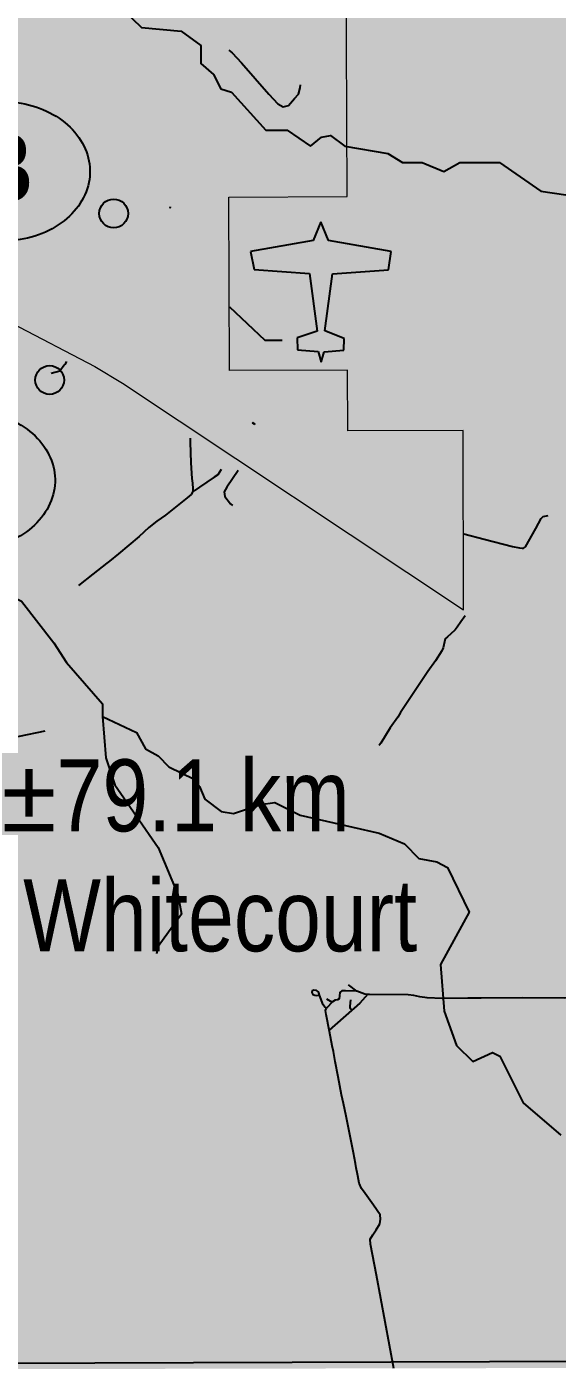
# Model space of a CAD drawing. Extents: x 508119 to 516015, y 6054829 to 6062261.
# Drawn here: x 514963.5 to 515037.1, y 6055331.1 to 6055518.2 of the extents above; entities that cross this region are included whole.
import ezdxf
from ezdxf.enums import TextEntityAlignment as Align

# ---------------------------------------------------------------- set-up
doc = ezdxf.new("R2010")
doc.units = 0
doc.header["$LTSCALE"] = 5
doc.layers.add('2', color=7, linetype='Continuous', true_color=0x6e6e6e)
doc.layers.add('ROUTE-MAP-BACKGROUND-H', color=7, linetype='Continuous', true_color=0xf0ebff)
for name, color, linetype in [('24', 161, 'Continuous'), ('35', 37, 'Continuous'), ('36', 37, 'Continuous'), ('37', 37, 'Continuous'), ('55', 3, 'Continuous'), ('CG-NOTES', 7, 'Continuous'), ('L-MON', 1, 'Continuous'), ('P-PROPOSED', 10, 'Continuous'), ('ROUTE-MAP-HWY', 2, 'Continuous'), ('ROUTE-MAP-TOWN-H', 50, 'Continuous')]:
    doc.layers.add(name, color=color, linetype=linetype)
doc.layers.add('ROUTE-MAP-TOWN-BDY', color=3, linetype='Continuous', lineweight=0)
doc.styles.add('80', font='ARIALN.TTF', dxfattribs={"height": 10})
doc.styles.add('BOLD', font='ARIALNB.TTF')

# ---------------------------------------------------------------- blocks, each defined once
blk = doc.blocks.new('AIRO')
at = {"layer": '55', "color": 95, "linetype": 'Continuous'}
for p, q in [((-7.699, 425.003), (-60.97, 293.177)), ((45.067, 294.282), (-7.699, 425.003)), ((-60.97, 293.177), (-496.628, 219.644)), ((480.224, 216.038), (45.067, 294.282)), ((-496.628, 219.644), (-472.131, 93.862)), ((462.983, 88.183), (480.224, 216.038)), ((-472.131, 93.862), (-87.597, 63.905)), ((-87.597, 63.905), (-35.082, -335.683)), ((17.563, -334.321), (73.017, 62.543)), ((73.017, 62.543), (462.983, 88.183)), ((-35.082, -335.683), (-175.076, -381.479)), ((152.703, -388.229), (17.563, -334.321)), ((-175.076, -381.479), (-172.082, -465.339)), ((-172.082, -465.339), (-28.509, -478.263)), ((150.707, -467.89), (152.703, -388.229)), ((-28.509, -478.263), (-8.438, -550.474)), ((-8.438, -550.474), (13.617, -479.27)), ((13.617, -479.27), (150.707, -467.89))]:
    blk.add_line(p, q, dxfattribs=at)
blk = doc.blocks.new('AIR')
at = {"color": 0}
for p, q in [((-10, 1.5), (10, 1.5)), ((-10, 1.5), (-10, -1.5)), ((10, 1.5), (10, -1.5)), ((-10, -1.5), (10, -1.5))]:
    blk.add_line(p, q, dxfattribs=at)
blk = doc.blocks.new('AA')
at = {"const_width": 4}
blk.add_lwpolyline([(-1, 0, 1), (1, 0, 1)], format="xyb", close=True, dxfattribs=at)
blk.add_circle((0, 0), 2)
blk = doc.blocks.new('Route_Letters')
h = blk.add_hatch(color=255)
h.dxf.hatch_style = 1
edge = h.paths.add_edge_path()
edge.add_ellipse((-0.12, 0.46), major_axis=(-11.97, 0), ratio=0.789318, start_angle=0, end_angle=360)
at = {"color": 5}
blk.add_open_spline([(-12.34, 0.46), (-12.34, -0.25), (-12.24, -0.97), (-11.72, -2.79), (-11.14, -3.88), (-9.56, -5.81), (-8.54, -6.66), (-6.22, -8.02), (-4.9, -8.54), (-2.12, -9.17), (-0.66, -9.3), (2.22, -9.13), (3.64, -8.84), (6.27, -7.89), (7.48, -7.22), (9.54, -5.6), (10.38, -4.64), (11.6, -2.54), (11.97, -1.4), (12.18, 0.91), (12.02, 2.08), (11.2, 4.3), (10.54, 5.35), (8.8, 7.2), (7.72, 7.99), (5.29, 9.24), (3.93, 9.68), (1.11, 10.18), (-0.35, 10.23), (-3.22, 9.91), (-4.61, 9.55), (-7.16, 8.47), (-8.32, 7.75), (-10.24, 6.02), (-11, 5.02), (-12.05, 2.86), (-12.32, 1.7), (-12.34, 0.52), (-12.34, 0.49), (-12.34, 0.46)], degree=3, knots=[0, 0, 0, 0, 0.219529, 0.219529, 0.575727, 0.575727, 0.931924, 0.931924, 1.288121, 1.288121, 1.644318, 1.644318, 2.000515, 2.000515, 2.356712, 2.356712, 2.712909, 2.712909, 3.069107, 3.069107, 3.425304, 3.425304, 3.781501, 3.781501, 4.137698, 4.137698, 4.493895, 4.493895, 4.850092, 4.850092, 5.20629, 5.20629, 5.562487, 5.562487, 5.918684, 5.918684, 6.274881, 6.274881, 6.283185, 6.283185, 6.283185, 6.283185], dxfattribs=at)
at = {"color": 14, "style": 'BOLD'}
blk.add_attdef('A', text='', height=9.5, dxfattribs=at).set_placement((0.22, 0.98), align=Align.MIDDLE)
blk = doc.blocks.new('*U438')
h = blk.add_hatch(color=255)
edge = h.paths.add_edge_path()
edge.add_line((-31.5, -20), (31.5, -20))
edge.add_arc((31.5, -14), 6, 270, 360)
edge.add_line((37.5, -14), (37.5, 12.5))
edge.add_arc((31.5, 12.5), 6, 0, 90)
edge.add_line((31.5, 18.5), (-31.5, 18.5))
edge.add_arc((-31.5, 12.5), 6, 90, 180)
edge.add_line((-37.5, 12.5), (-37.5, -14))
edge.add_arc((-31.5, -14), 6, 180, 270)
at = {"color": 1, "flags": 128}
for points in [[(-17.68, 63.33, 0, 7.5, 0), (0, 0, 0, 0, 0)], [(96.73, -22.72, 0, 7.5, 0), (0, 0, 0, 0, 0)]]:
    blk.add_lwpolyline(points, format="xyseb", dxfattribs=at)
blk.add_lwpolyline([(-31.5, -20, 3, 3, 0), (31.5, -20, 3, 3, 0.414214), (37.5, -14, 3, 3, 0), (37.5, 12.5, 3, 0, 0.414214), (31.5, 18.5, 0, 0, 0), (-31.5, 18.5, 0, 0, 0.414214), (-37.5, 12.5, 0, 0, 0), (-37.5, -14, 0, 3, 0.414214)], format="xyseb", close=True, dxfattribs=at)
at = {"color": 1, "style": '80'}
blk.add_attdef('ENTER_TEXT_001', (-26.85, -4.92), '', height=10, dxfattribs=at)

msp = doc.modelspace()

# ---------------------------------------------------------------- hatches: boundary and pattern name
at = {"layer": 'ROUTE-MAP-BACKGROUND-H'}
h = msp.add_hatch(color=256, dxfattribs=at)
h.dxf.hatch_style = 1
h.paths.add_polyline_path([(515090.845, 6055331.942), (514698.954, 6055331.128), (514698.945, 6055525.368), (514666.338, 6055525.404), (514666.4, 6055720.611), (514667.214, 6055915.277), (514667.136, 6056303.079), (515056.588, 6056303.406), (515059.123, 6055915.379), (515059.901, 6055721.28), (515060.675, 6055528.087), (515090.011, 6055528.179)])
at = {"layer": 'ROUTE-MAP-TOWN-H'}
h = msp.add_hatch(color=256, dxfattribs=at)
h.dxf.hatch_style = 1
h.paths.add_polyline_path([(514978.784, 6055543.677), (514962.251, 6055543.616), (514913.428, 6055543.52), (514913.467, 6055526.88), (514910.623, 6055526.871), (514910.66, 6055510.348), (514926.665, 6055510.399), (514926.703, 6055495.078), (514972.919, 6055471), (514976.761, 6055468.666), (515024.117, 6055437.194), (515024.084, 6055462.091), (515008.069, 6055462.054), (515008.038, 6055470.488), (514991.618, 6055470.444), (514991.541, 6055494.536), (515007.951, 6055494.586), (515007.843, 6055527.178), (514994.986, 6055527.137), (514994.88, 6055559.805), (514978.741, 6055559.749)])

# ---------------------------------------------------------------- linework, layer by layer
at = {"layer": '2'}
msp.add_line((514894.891, 6055332.325), (515089.841, 6055332.94), dxfattribs=at)
at = {"layer": '24'}
for points in [[(514975.558, 6055521.804), (514979.406, 6055518.076), (514984.903, 6055517.578), (514987.652, 6055515.579), (514987.652, 6055513.08), (514989.402, 6055511.581), (514990.401, 6055509.582), (514991.901, 6055509.083), (514996.649, 6055503.836), (514999.647, 6055503.836), (515002.895, 6055501.588)], [(515002.895, 6055501.588), (515004.394, 6055502.838), (515005.643, 6055503.088), (515007.642, 6055501.589), (515013.638, 6055500.591), (515015.638, 6055499.342), (515018.386, 6055499.343), (515021.384, 6055498.094), (515023.632, 6055499.344), (515029.128, 6055499.345), (515034.876, 6055495.348), (515038.373, 6055494.849)], [(514953.947, 6055443.854), (514955.697, 6055442.855), (514956.947, 6055440.357), (514958.696, 6055438.608), (514961.194, 6055439.109), (514962.694, 6055438.36), (514967.193, 6055432.614), (514968.943, 6055429.866), (514973.942, 6055424.12), (514973.943, 6055422.371)], [(514973.943, 6055422.371), (514974.445, 6055416.625), (514975.695, 6055412.877), (514981.695, 6055404.134), (514984.446, 6055397.639), (514984.947, 6055394.891), (514981.701, 6055390.392), (514981.451, 6055389.393)], [(514973.943, 6055422.371), (514978.69, 6055420.124), (514979.941, 6055417.876), (514981.69, 6055416.877), (514983.189, 6055415.378), (514986.688, 6055413.63), (514987.438, 6055412.631), (514988.188, 6055410.882), (514990.437, 6055409.134), (514992.186, 6055408.884), (514995.933, 6055410.135), (514997.932, 6055410.385), (515001.43, 6055408.637), (515012.424, 6055406.142), (515015.923, 6055404.644), (515017.922, 6055402.645), (515020.421, 6055402.146), (515021.92, 6055401.397), (515024.921, 6055395.152), (515020.927, 6055387.905), (515021.429, 6055381.41), (515023.18, 6055376.663), (515025.429, 6055374.415), (515028.177, 6055375.665), (515029.177, 6055375.166), (515032.428, 6055368.671), (515037.676, 6055364.176)]]:
    msp.add_lwpolyline(points, dxfattribs=at)
at = {"layer": '35'}
for p, q in [((514983.371, 6055493.173), (514983.308, 6055492.959)), ((514968.944, 6055471.675), (514968.712, 6055471.268)), ((514986.136, 6055461.011), (514986.155, 6055460.488)), ((514974.571, 6055443.648), (514972.63, 6055442.13)), ((514972.63, 6055442.13), (514970.633, 6055440.56)), ((515009.33, 6055384.202), (515008.167, 6055385.094)), ((515009.399, 6055358.782), (515009.226, 6055359.65)), ((515014.465, 6055331.784), (515012.038, 6055344.726))]:
    msp.add_line(p, q, dxfattribs=at)
for points in [[(514991.623, 6055479.29), (514996.514, 6055474.669), (514998.936, 6055474.669)], [(514968.712, 6055471.268), (514968.652, 6055471.161), (514968.018, 6055470.322), (514966.824, 6055470.024)], [(514986.155, 6055460.488), (514986.259, 6055457.603), (514986.397, 6055455.418), (514986.456, 6055454.779)], [(514986.456, 6055454.779), (514986.53, 6055453.98), (514986.524, 6055453.601)], [(514986.524, 6055453.601), (514986.276, 6055453.213), (514985.737, 6055452.748), (514982.726, 6055450.34), (514981.514, 6055449.506), (514980.425, 6055448.618), (514979.076, 6055447.388), (514976.166, 6055444.947), (514974.936, 6055443.944), (514974.571, 6055443.648)], [(515024.172, 6055447.718), (515026.995, 6055446.981), (515030.97, 6055445.977), (515031.9, 6055445.77), (515032.315, 6055445.723), (515032.489, 6055445.743), (515032.77, 6055445.924), (515034.176, 6055448.46), (515034.932, 6055449.852), (515035.22, 6055450.166), (515035.889, 6055450.267)], [(515023.785, 6055435.511), (515023.264, 6055434.755), (515022.979, 6055434.389)], [(515022.979, 6055434.389), (515022.908, 6055434.298), (515021.91, 6055433.437), (515021.606, 6055433.127), (515021.315, 6055431.884), (515021.138, 6055431.459), (515020.245, 6055430.101), (515019.193, 6055428.62), (515017.872, 6055426.675), (515015.383, 6055422.907), (515014.997, 6055422.266), (515013.966, 6055420.775), (515012.649, 6055418.652), (515012.482, 6055418.433), (515012.389, 6055418.311)], [(515009.33, 6055384.202), (515007.743, 6055384.26), (515007.213, 6055384.236), (515006.963, 6055383.985), (515006.892, 6055383.561), (515006.875, 6055383.146), (515006.614, 6055382.985), (515006.298, 6055382.944), (515005.932, 6055382.704), (515005.106, 6055381.814)], [(515010.834, 6055383.754), (515009.737, 6055382.538), (515005.455, 6055378.76)], [(515010.745, 6055383.751), (515010.406, 6055383.788), (515009.33, 6055384.202)], [(515042.219, 6055383.338), (515042.19, 6055383.333), (515041.105, 6055383.282), (515038.11, 6055383.233), (515032.294, 6055383.253), (515026.597, 6055383.223), (515026.437, 6055383.222), (515026.277, 6055383.221), (515025.056, 6055383.215), (515024.896, 6055383.214), (515024.736, 6055383.213), (515021.156, 6055383.19), (515019.074, 6055383.251), (515018.052, 6055383.404), (515017.243, 6055383.595), (515016.428, 6055383.669), (515011.081, 6055383.715), (515010.745, 6055383.751)], [(515005.491, 6055378.582), (515005.04, 6055380.935), (515004.972, 6055381.507), (515005.106, 6055381.814)], [(515009.226, 6055359.65), (515009.107, 6055360.245), (515008.862, 6055361.747), (515007.807, 6055366.805), (515007.473, 6055368.596), (515007.189, 6055369.798), (515006.73, 6055372.304), (515006.288, 6055374.409), (515006.051, 6055375.804), (515005.869, 6055376.613), (515005.491, 6055378.582)], [(515012.038, 6055344.726), (515011.231, 6055349.032), (515011.181, 6055349.731), (515011.543, 6055350.356), (515012.017, 6055351.016), (515012.491, 6055351.867), (515012.617, 6055352.499), (515012.545, 6055353.137), (515011.651, 6055354.461), (515010.47, 6055356.057), (515009.974, 6055356.797), (515009.657, 6055357.493), (515009.453, 6055358.515), (515009.399, 6055358.782)]]:
    msp.add_lwpolyline(points, dxfattribs=at)
at = {"layer": '36'}
for p, q in [((514989.476, 6055455.592), (514987.443, 6055454.221)), ((515024.356, 6055436.34), (515023.785, 6055435.511)), ((515005.935, 6055382.633), (515005.157, 6055383.08))]:
    msp.add_line(p, q, dxfattribs=at)
for points in [[(514991.524, 6055514.952), (514991.993, 6055514.581), (514993.303, 6055513.18), (514997.082, 6055508.829), (514998.346, 6055507.474), (514999.062, 6055507.048), (514999.837, 6055507.233), (515000.635, 6055508.212), (515001.222, 6055508.829), (515001.418, 6055509.718), (515001.463, 6055510.124)], [(514990.446, 6055456.666), (514989.984, 6055455.935), (514989.476, 6055455.592)], [(514992.826, 6055456.522), (514991.267, 6055454.206), (514990.885, 6055453.574), (514990.985, 6055452.911), (514991.75, 6055451.885), (514992.016, 6055451.677)], [(514987.443, 6055454.221), (514986.71, 6055453.727), (514986.524, 6055453.601)], [(515008.714, 6055381.557), (515008.45, 6055381.79), (515008.383, 6055381.924), (515008.383, 6055382.112), (515008.464, 6055382.972)]]:
    msp.add_lwpolyline(points, dxfattribs=at)
at = {"layer": '37'}
for points in [[(514952.195, 6055419.456), (514952.405, 6055419.436), (514955.44, 6055418.757), (514956.678, 6055418.531), (514957.055, 6055418.561), (514958.595, 6055418.893), (514962.444, 6055419.633), (514965.992, 6055420.357)], [(515003.357, 6055384.344), (515003.331, 6055384.347), (515003.127, 6055384.261), (515003.076, 6055383.995), (515003.181, 6055383.733), (515003.452, 6055383.62), (515003.492, 6055383.618)], [(515004.118, 6055383.651), (515004.061, 6055383.799), (515004.004, 6055384.118), (515003.715, 6055384.306), (515003.357, 6055384.344)], [(515003.492, 6055383.618), (515003.776, 6055383.604), (515003.976, 6055383.632), (515004.118, 6055383.651)], [(515005.106, 6055381.814), (515004.824, 6055382.042), (515004.65, 6055382.282), (515004.118, 6055383.651)]]:
    msp.add_lwpolyline(points, dxfattribs=at)
at = {"layer": 'P-PROPOSED', "color": 90, "const_width": 1.999}
msp.add_lwpolyline([(514989.525, 6055520.233), (514988.25, 6055508.981), (514984.421, 6055496.563), (514968.944, 6055471.675)], dxfattribs=at)
at = {"layer": 'ROUTE-MAP-HWY', "const_width": 2, "flags": 128}
msp.add_lwpolyline([(514685.551, 6055807.045), (514721.215, 6055720.667), (514734.143, 6055689.356), (514736.729, 6055683.223), (514737.372, 6055681.649), (514742.007, 6055674.108), (514800.703, 6055580.983), (514803.316, 6055576.84), (514805.311, 6055574.409), (514817.63, 6055562.656), (514842.828, 6055538.617), (514844.494, 6055537.102), (514845.586, 6055536.346), (514850.078, 6055533.838), (514873.77, 6055521.32), (514973.139, 6055469.483), (514985.858, 6055461.197), (514992.721, 6055456.592), (515023.847, 6055435.898), (515038.011, 6055426.522), (515040.136, 6055425.079), (515043.119, 6055423.477), (515075.52, 6055406.558), (515089.559, 6055399.238)], dxfattribs=at)
at = {"layer": 'ROUTE-MAP-TOWN-BDY', "color": 3, "flags": 128}
msp.add_lwpolyline([(514978.784, 6055543.677), (514962.251, 6055543.616), (514913.428, 6055543.52), (514913.467, 6055526.88), (514910.623, 6055526.871), (514910.66, 6055510.348), (514926.665, 6055510.399), (514926.703, 6055495.078), (514972.919, 6055471), (514976.761, 6055468.666), (515024.117, 6055437.194), (515024.084, 6055462.091), (515008.069, 6055462.054), (515008.038, 6055470.488), (514991.618, 6055470.444), (514991.541, 6055494.536), (515007.951, 6055494.586), (515007.843, 6055527.178), (514994.986, 6055527.137), (514994.88, 6055559.805), (514978.741, 6055559.749), (514978.784, 6055543.677)], dxfattribs=at)

# ---------------------------------------------------------------- block references
at = {"layer": '55'}
for name, p, xscale, yscale, zscale, rotation in [('AIRO', (515004.476, 6055482.616), 0.01998968683694074, 0.01998968683694074, 0.01998968683694074, 0.1811606431984911), ('AIR', (514994.941, 6055463.078), 0.01998965550870931, 0.01998965550870931, 0.01998968000000005, 325.9418618745075)]:
    msp.add_blockref(name, p, dxfattribs=dict(at, xscale=xscale, yscale=yscale, zscale=zscale, rotation=rotation))
at = {"layer": 'CG-NOTES', "xscale": 0.9994869999999911, "yscale": 0.9994869999999911, "zscale": 0.9994869999999911}
for p, values in [((514960.12, 6055497.644), {'A': 'B'}), ((514955.269, 6055454.72), {'A': 'A'})]:
    msp.add_blockref('Route_Letters', p, dxfattribs=at).add_auto_attribs(values)
for p in [(514975.52, 6055492.251), (514966.625, 6055469.11)]:
    msp.add_blockref('AA', p, dxfattribs=at)
at = {"layer": 'L-MON'}
ref = msp.add_blockref('*U438', (514984.026, 6055403.003), dxfattribs=at)
ref.add_attrib('ENTER_TEXT_001', '%%P79.1 km', (514959.917, 6055406.398), dxfattribs={"layer": '0', "color": 1, "height": 10, "style": '80'})
ref.add_attrib('ENTER_TEXT_002', 'to Whitecourt', (514950.2, 6055389.731), dxfattribs={"layer": '0', "color": 1, "height": 10, "style": '80'})

doc.saveas('drawing.dxf')
